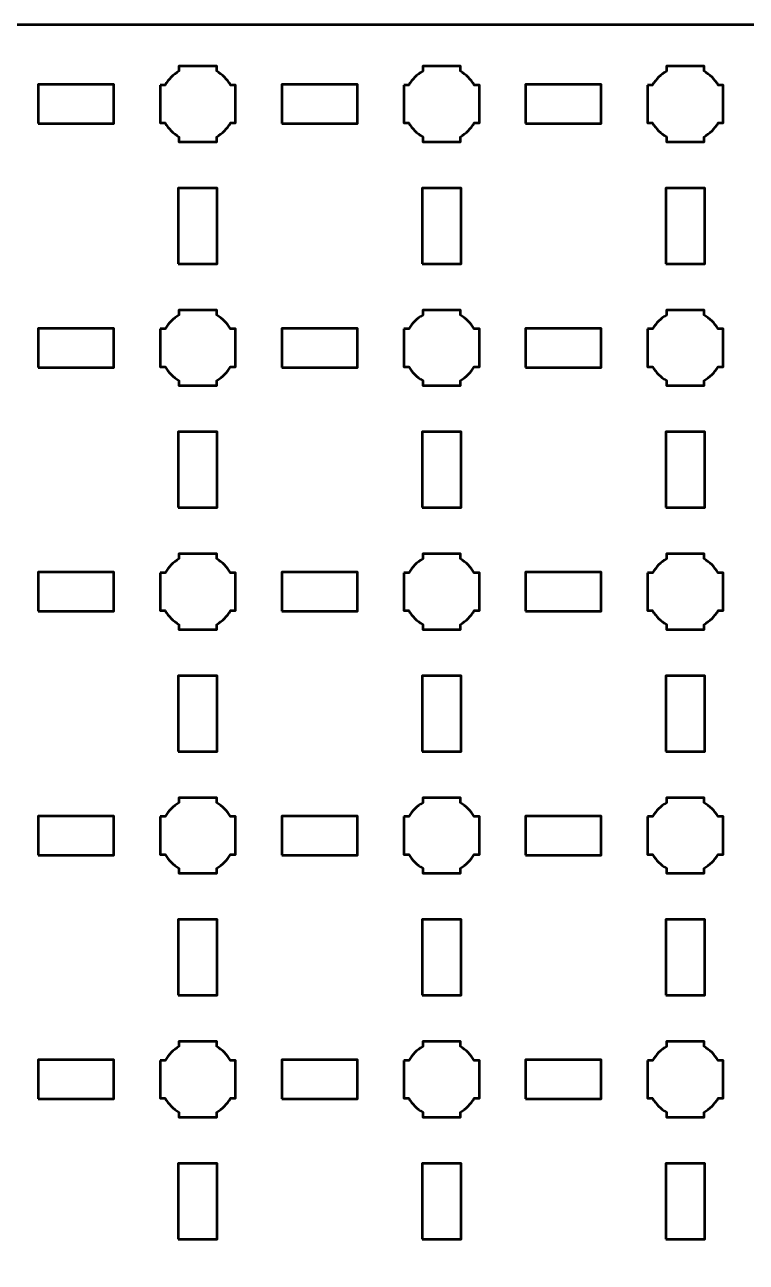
# Model space of a CAD drawing. Header units: centimetres. Extents: x -31.1 to 10.2, y -35.5 to 5.8.
# Drawn here: x -5.92 to 0, y -4.35 to 5.8 of the extents above; entities that cross this region are included whole.
import ezdxf

# ---------------------------------------------------------------- set-up
doc = ezdxf.new("R2010")
doc.units = ezdxf.units.CM
doc.header["$MEASUREMENT"] = 0
doc.layers.add('Layer 1', color=7, linetype='Continuous')

msp = doc.modelspace()

# ---------------------------------------------------------------- linework, layer by layer
at = {"layer": 'Layer 1', "color": 250, "lineweight": 53}
for points in [[(-5.81, 4.99), (-5.19, 4.99), (-5.19, 5.31), (-5.81, 5.31), (-5.81, 4.99)], [(-3.81, 4.99), (-3.19, 4.99), (-3.19, 5.31), (-3.81, 5.31), (-3.81, 4.99)], [(-1.81, 4.99), (-1.19, 4.99), (-1.19, 5.31), (-1.81, 5.31), (-1.81, 4.99)], [(-4.66, 3.84), (-4.34, 3.84), (-4.34, 4.46), (-4.66, 4.46), (-4.66, 3.84)], [(-2.66, 3.84), (-2.34, 3.84), (-2.34, 4.46), (-2.66, 4.46), (-2.66, 3.84)], [(-0.66, 3.84), (-0.34, 3.84), (-0.34, 4.46), (-0.66, 4.46), (-0.66, 3.84)], [(-5.81, 2.99), (-5.19, 2.99), (-5.19, 3.31), (-5.81, 3.31), (-5.81, 2.99)], [(-3.81, 2.99), (-3.19, 2.99), (-3.19, 3.31), (-3.81, 3.31), (-3.81, 2.99)], [(-1.81, 2.99), (-1.19, 2.99), (-1.19, 3.31), (-1.81, 3.31), (-1.81, 2.99)], [(-4.66, 1.84), (-4.34, 1.84), (-4.34, 2.46), (-4.66, 2.46), (-4.66, 1.84)], [(-2.66, 1.84), (-2.34, 1.84), (-2.34, 2.46), (-2.66, 2.46), (-2.66, 1.84)], [(-0.66, 1.84), (-0.34, 1.84), (-0.34, 2.46), (-0.66, 2.46), (-0.66, 1.84)], [(-5.81, 0.99), (-5.19, 0.99), (-5.19, 1.31), (-5.81, 1.31), (-5.81, 0.99)], [(-3.81, 0.99), (-3.19, 0.99), (-3.19, 1.31), (-3.81, 1.31), (-3.81, 0.99)], [(-1.81, 0.99), (-1.19, 0.99), (-1.19, 1.31), (-1.81, 1.31), (-1.81, 0.99)], [(-4.66, -0.16), (-4.34, -0.16), (-4.34, 0.46), (-4.66, 0.46), (-4.66, -0.16)], [(-2.66, -0.16), (-2.34, -0.16), (-2.34, 0.46), (-2.66, 0.46), (-2.66, -0.16)], [(-0.66, -0.16), (-0.34, -0.16), (-0.34, 0.46), (-0.66, 0.46), (-0.66, -0.16)], [(-5.81, -1.01), (-5.19, -1.01), (-5.19, -0.69), (-5.81, -0.69), (-5.81, -1.01)], [(-3.81, -1.01), (-3.19, -1.01), (-3.19, -0.69), (-3.81, -0.69), (-3.81, -1.01)], [(-1.81, -1.01), (-1.19, -1.01), (-1.19, -0.69), (-1.81, -0.69), (-1.81, -1.01)], [(-4.66, -2.16), (-4.34, -2.16), (-4.34, -1.54), (-4.66, -1.54), (-4.66, -2.16)], [(-2.66, -2.16), (-2.34, -2.16), (-2.34, -1.54), (-2.66, -1.54), (-2.66, -2.16)], [(-0.66, -2.16), (-0.34, -2.16), (-0.34, -1.54), (-0.66, -1.54), (-0.66, -2.16)], [(-5.81, -3.01), (-5.19, -3.01), (-5.19, -2.69), (-5.81, -2.69), (-5.81, -3.01)], [(-3.81, -3.01), (-3.19, -3.01), (-3.19, -2.69), (-3.81, -2.69), (-3.81, -3.01)], [(-1.81, -3.01), (-1.19, -3.01), (-1.19, -2.69), (-1.81, -2.69), (-1.81, -3.01)], [(-4.66, -4.16), (-4.34, -4.16), (-4.34, -3.54), (-4.66, -3.54), (-4.66, -4.16)], [(-2.66, -4.16), (-2.34, -4.16), (-2.34, -3.54), (-2.66, -3.54), (-2.66, -4.16)], [(-0.66, -4.16), (-0.34, -4.16), (-0.34, -3.54), (-0.66, -3.54), (-0.66, -4.16)]]:
    msp.add_lwpolyline(points, close=True, dxfattribs=at)
msp.add_open_spline([(-31.15, -35), (-31.15, -35), (-31.15, 5.3), (-31.15, 5.3), (-31.15, 5.3), (-31.15, 5.57609), (-30.92609, 5.8), (-30.65, 5.8), (-30.65, 5.8), (-30.65, 5.8), (9.65, 5.8), (9.65, 5.8), (9.65, 5.8), (9.92609, 5.8), (10.15, 5.57609), (10.15, 5.3), (10.15, 5.3), (10.15, 5.3), (10.15, -35), (10.15, -35), (10.15, -35), (10.15, -35.27609), (9.92609, -35.5), (9.65, -35.5), (9.65, -35.5), (9.65, -35.5), (-30.65, -35.5), (-30.65, -35.5), (-30.65, -35.5), (-30.92609, -35.5), (-31.15, -35.27609), (-31.15, -35)], degree=3, knots=[0, 0, 0, 0, 0.125, 0.125, 0.125, 0.125, 0.25, 0.25, 0.25, 0.25, 0.375, 0.375, 0.375, 0.375, 0.5, 0.5, 0.5, 0.5, 0.625, 0.625, 0.625, 0.625, 0.75, 0.75, 0.75, 0.75, 0.875, 0.875, 0.875, 0.875, 1, 1, 1, 1], dxfattribs=at)
at = {"layer": 'Layer 1', "lineweight": 53}
for points in [[(-4.81, 5.305), (-4.81, 5.305), (-4.76851, 5.305), (-4.76851, 5.305), (-4.76851, 5.305), (-4.74128, 5.35205), (-4.70205, 5.39128), (-4.655, 5.41851), (-4.655, 5.41851), (-4.655, 5.41851), (-4.655, 5.46), (-4.655, 5.46), (-4.655, 5.46), (-4.655, 5.46), (-4.5, 5.46), (-4.5, 5.46), (-4.5, 5.46), (-4.5, 5.46), (-4.345, 5.46), (-4.345, 5.46), (-4.345, 5.46), (-4.345, 5.46), (-4.345, 5.41851), (-4.345, 5.41851), (-4.345, 5.41851), (-4.29795, 5.39128), (-4.25872, 5.35205), (-4.23149, 5.305), (-4.23149, 5.305), (-4.23149, 5.305), (-4.19, 5.305), (-4.19, 5.305), (-4.19, 5.305), (-4.19, 5.305), (-4.19, 5.15), (-4.19, 5.15), (-4.19, 5.15), (-4.19, 5.15), (-4.19, 4.995), (-4.19, 4.995), (-4.19, 4.995), (-4.19, 4.995), (-4.23149, 4.995), (-4.23149, 4.995), (-4.23149, 4.995), (-4.25872, 4.94795), (-4.29795, 4.90872), (-4.345, 4.88149), (-4.345, 4.88149), (-4.345, 4.88149), (-4.345, 4.84), (-4.345, 4.84), (-4.345, 4.84), (-4.345, 4.84), (-4.5, 4.84), (-4.5, 4.84), (-4.5, 4.84), (-4.5, 4.84), (-4.655, 4.84), (-4.655, 4.84), (-4.655, 4.84), (-4.655, 4.84), (-4.655, 4.88149), (-4.655, 4.88149), (-4.655, 4.88149), (-4.70205, 4.90872), (-4.74128, 4.94795), (-4.76851, 4.995), (-4.76851, 4.995), (-4.76851, 4.995), (-4.81, 4.995), (-4.81, 4.995), (-4.81, 4.995), (-4.81, 4.995), (-4.81, 5.15), (-4.81, 5.15), (-4.81, 5.15), (-4.81, 5.15), (-4.81, 5.305), (-4.81, 5.305)], [(-2.81, 5.305), (-2.81, 5.305), (-2.76851, 5.305), (-2.76851, 5.305), (-2.76851, 5.305), (-2.74128, 5.35205), (-2.70205, 5.39128), (-2.655, 5.41851), (-2.655, 5.41851), (-2.655, 5.41851), (-2.655, 5.46), (-2.655, 5.46), (-2.655, 5.46), (-2.655, 5.46), (-2.5, 5.46), (-2.5, 5.46), (-2.5, 5.46), (-2.5, 5.46), (-2.345, 5.46), (-2.345, 5.46), (-2.345, 5.46), (-2.345, 5.46), (-2.345, 5.41851), (-2.345, 5.41851), (-2.345, 5.41851), (-2.29795, 5.39128), (-2.25872, 5.35205), (-2.23149, 5.305), (-2.23149, 5.305), (-2.23149, 5.305), (-2.19, 5.305), (-2.19, 5.305), (-2.19, 5.305), (-2.19, 5.305), (-2.19, 5.15), (-2.19, 5.15), (-2.19, 5.15), (-2.19, 5.15), (-2.19, 4.995), (-2.19, 4.995), (-2.19, 4.995), (-2.19, 4.995), (-2.23149, 4.995), (-2.23149, 4.995), (-2.23149, 4.995), (-2.25872, 4.94795), (-2.29795, 4.90872), (-2.345, 4.88149), (-2.345, 4.88149), (-2.345, 4.88149), (-2.345, 4.84), (-2.345, 4.84), (-2.345, 4.84), (-2.345, 4.84), (-2.5, 4.84), (-2.5, 4.84), (-2.5, 4.84), (-2.5, 4.84), (-2.655, 4.84), (-2.655, 4.84), (-2.655, 4.84), (-2.655, 4.84), (-2.655, 4.88149), (-2.655, 4.88149), (-2.655, 4.88149), (-2.70205, 4.90872), (-2.74128, 4.94795), (-2.76851, 4.995), (-2.76851, 4.995), (-2.76851, 4.995), (-2.81, 4.995), (-2.81, 4.995), (-2.81, 4.995), (-2.81, 4.995), (-2.81, 5.15), (-2.81, 5.15), (-2.81, 5.15), (-2.81, 5.15), (-2.81, 5.305), (-2.81, 5.305)], [(-0.81, 5.305), (-0.81, 5.305), (-0.76851, 5.305), (-0.76851, 5.305), (-0.76851, 5.305), (-0.74128, 5.35205), (-0.70205, 5.39128), (-0.655, 5.41851), (-0.655, 5.41851), (-0.655, 5.41851), (-0.655, 5.46), (-0.655, 5.46), (-0.655, 5.46), (-0.655, 5.46), (-0.5, 5.46), (-0.5, 5.46), (-0.5, 5.46), (-0.5, 5.46), (-0.345, 5.46), (-0.345, 5.46), (-0.345, 5.46), (-0.345, 5.46), (-0.345, 5.41851), (-0.345, 5.41851), (-0.345, 5.41851), (-0.29795, 5.39128), (-0.25872, 5.35205), (-0.23149, 5.305), (-0.23149, 5.305), (-0.23149, 5.305), (-0.19, 5.305), (-0.19, 5.305), (-0.19, 5.305), (-0.19, 5.305), (-0.19, 5.15), (-0.19, 5.15), (-0.19, 5.15), (-0.19, 5.15), (-0.19, 4.995), (-0.19, 4.995), (-0.19, 4.995), (-0.19, 4.995), (-0.23149, 4.995), (-0.23149, 4.995), (-0.23149, 4.995), (-0.25872, 4.94795), (-0.29795, 4.90872), (-0.345, 4.88149), (-0.345, 4.88149), (-0.345, 4.88149), (-0.345, 4.84), (-0.345, 4.84), (-0.345, 4.84), (-0.345, 4.84), (-0.5, 4.84), (-0.5, 4.84), (-0.5, 4.84), (-0.5, 4.84), (-0.655, 4.84), (-0.655, 4.84), (-0.655, 4.84), (-0.655, 4.84), (-0.655, 4.88149), (-0.655, 4.88149), (-0.655, 4.88149), (-0.70205, 4.90872), (-0.74128, 4.94795), (-0.76851, 4.995), (-0.76851, 4.995), (-0.76851, 4.995), (-0.81, 4.995), (-0.81, 4.995), (-0.81, 4.995), (-0.81, 4.995), (-0.81, 5.15), (-0.81, 5.15), (-0.81, 5.15), (-0.81, 5.15), (-0.81, 5.305), (-0.81, 5.305)], [(-4.81, 3.305), (-4.81, 3.305), (-4.76851, 3.305), (-4.76851, 3.305), (-4.76851, 3.305), (-4.74128, 3.35205), (-4.70205, 3.39128), (-4.655, 3.41851), (-4.655, 3.41851), (-4.655, 3.41851), (-4.655, 3.46), (-4.655, 3.46), (-4.655, 3.46), (-4.655, 3.46), (-4.5, 3.46), (-4.5, 3.46), (-4.5, 3.46), (-4.5, 3.46), (-4.345, 3.46), (-4.345, 3.46), (-4.345, 3.46), (-4.345, 3.46), (-4.345, 3.41851), (-4.345, 3.41851), (-4.345, 3.41851), (-4.29795, 3.39128), (-4.25872, 3.35205), (-4.23149, 3.305), (-4.23149, 3.305), (-4.23149, 3.305), (-4.19, 3.305), (-4.19, 3.305), (-4.19, 3.305), (-4.19, 3.305), (-4.19, 3.15), (-4.19, 3.15), (-4.19, 3.15), (-4.19, 3.15), (-4.19, 2.995), (-4.19, 2.995), (-4.19, 2.995), (-4.19, 2.995), (-4.23149, 2.995), (-4.23149, 2.995), (-4.23149, 2.995), (-4.25872, 2.94795), (-4.29795, 2.90872), (-4.345, 2.88149), (-4.345, 2.88149), (-4.345, 2.88149), (-4.345, 2.84), (-4.345, 2.84), (-4.345, 2.84), (-4.345, 2.84), (-4.5, 2.84), (-4.5, 2.84), (-4.5, 2.84), (-4.5, 2.84), (-4.655, 2.84), (-4.655, 2.84), (-4.655, 2.84), (-4.655, 2.84), (-4.655, 2.88149), (-4.655, 2.88149), (-4.655, 2.88149), (-4.70205, 2.90872), (-4.74128, 2.94795), (-4.76851, 2.995), (-4.76851, 2.995), (-4.76851, 2.995), (-4.81, 2.995), (-4.81, 2.995), (-4.81, 2.995), (-4.81, 2.995), (-4.81, 3.15), (-4.81, 3.15), (-4.81, 3.15), (-4.81, 3.15), (-4.81, 3.305), (-4.81, 3.305)], [(-2.81, 3.305), (-2.81, 3.305), (-2.76851, 3.305), (-2.76851, 3.305), (-2.76851, 3.305), (-2.74128, 3.35205), (-2.70205, 3.39128), (-2.655, 3.41851), (-2.655, 3.41851), (-2.655, 3.41851), (-2.655, 3.46), (-2.655, 3.46), (-2.655, 3.46), (-2.655, 3.46), (-2.5, 3.46), (-2.5, 3.46), (-2.5, 3.46), (-2.5, 3.46), (-2.345, 3.46), (-2.345, 3.46), (-2.345, 3.46), (-2.345, 3.46), (-2.345, 3.41851), (-2.345, 3.41851), (-2.345, 3.41851), (-2.29795, 3.39128), (-2.25872, 3.35205), (-2.23149, 3.305), (-2.23149, 3.305), (-2.23149, 3.305), (-2.19, 3.305), (-2.19, 3.305), (-2.19, 3.305), (-2.19, 3.305), (-2.19, 3.15), (-2.19, 3.15), (-2.19, 3.15), (-2.19, 3.15), (-2.19, 2.995), (-2.19, 2.995), (-2.19, 2.995), (-2.19, 2.995), (-2.23149, 2.995), (-2.23149, 2.995), (-2.23149, 2.995), (-2.25872, 2.94795), (-2.29795, 2.90872), (-2.345, 2.88149), (-2.345, 2.88149), (-2.345, 2.88149), (-2.345, 2.84), (-2.345, 2.84), (-2.345, 2.84), (-2.345, 2.84), (-2.5, 2.84), (-2.5, 2.84), (-2.5, 2.84), (-2.5, 2.84), (-2.655, 2.84), (-2.655, 2.84), (-2.655, 2.84), (-2.655, 2.84), (-2.655, 2.88149), (-2.655, 2.88149), (-2.655, 2.88149), (-2.70205, 2.90872), (-2.74128, 2.94795), (-2.76851, 2.995), (-2.76851, 2.995), (-2.76851, 2.995), (-2.81, 2.995), (-2.81, 2.995), (-2.81, 2.995), (-2.81, 2.995), (-2.81, 3.15), (-2.81, 3.15), (-2.81, 3.15), (-2.81, 3.15), (-2.81, 3.305), (-2.81, 3.305)], [(-0.81, 3.305), (-0.81, 3.305), (-0.76851, 3.305), (-0.76851, 3.305), (-0.76851, 3.305), (-0.74128, 3.35205), (-0.70205, 3.39128), (-0.655, 3.41851), (-0.655, 3.41851), (-0.655, 3.41851), (-0.655, 3.46), (-0.655, 3.46), (-0.655, 3.46), (-0.655, 3.46), (-0.5, 3.46), (-0.5, 3.46), (-0.5, 3.46), (-0.5, 3.46), (-0.345, 3.46), (-0.345, 3.46), (-0.345, 3.46), (-0.345, 3.46), (-0.345, 3.41851), (-0.345, 3.41851), (-0.345, 3.41851), (-0.29795, 3.39128), (-0.25872, 3.35205), (-0.23149, 3.305), (-0.23149, 3.305), (-0.23149, 3.305), (-0.19, 3.305), (-0.19, 3.305), (-0.19, 3.305), (-0.19, 3.305), (-0.19, 3.15), (-0.19, 3.15), (-0.19, 3.15), (-0.19, 3.15), (-0.19, 2.995), (-0.19, 2.995), (-0.19, 2.995), (-0.19, 2.995), (-0.23149, 2.995), (-0.23149, 2.995), (-0.23149, 2.995), (-0.25872, 2.94795), (-0.29795, 2.90872), (-0.345, 2.88149), (-0.345, 2.88149), (-0.345, 2.88149), (-0.345, 2.84), (-0.345, 2.84), (-0.345, 2.84), (-0.345, 2.84), (-0.5, 2.84), (-0.5, 2.84), (-0.5, 2.84), (-0.5, 2.84), (-0.655, 2.84), (-0.655, 2.84), (-0.655, 2.84), (-0.655, 2.84), (-0.655, 2.88149), (-0.655, 2.88149), (-0.655, 2.88149), (-0.70205, 2.90872), (-0.74128, 2.94795), (-0.76851, 2.995), (-0.76851, 2.995), (-0.76851, 2.995), (-0.81, 2.995), (-0.81, 2.995), (-0.81, 2.995), (-0.81, 2.995), (-0.81, 3.15), (-0.81, 3.15), (-0.81, 3.15), (-0.81, 3.15), (-0.81, 3.305), (-0.81, 3.305)], [(-4.81, 1.305), (-4.81, 1.305), (-4.76851, 1.305), (-4.76851, 1.305), (-4.76851, 1.305), (-4.74128, 1.35205), (-4.70205, 1.39128), (-4.655, 1.41851), (-4.655, 1.41851), (-4.655, 1.41851), (-4.655, 1.46), (-4.655, 1.46), (-4.655, 1.46), (-4.655, 1.46), (-4.5, 1.46), (-4.5, 1.46), (-4.5, 1.46), (-4.5, 1.46), (-4.345, 1.46), (-4.345, 1.46), (-4.345, 1.46), (-4.345, 1.46), (-4.345, 1.41851), (-4.345, 1.41851), (-4.345, 1.41851), (-4.29795, 1.39128), (-4.25872, 1.35205), (-4.23149, 1.305), (-4.23149, 1.305), (-4.23149, 1.305), (-4.19, 1.305), (-4.19, 1.305), (-4.19, 1.305), (-4.19, 1.305), (-4.19, 1.15), (-4.19, 1.15), (-4.19, 1.15), (-4.19, 1.15), (-4.19, 0.995), (-4.19, 0.995), (-4.19, 0.995), (-4.19, 0.995), (-4.23149, 0.995), (-4.23149, 0.995), (-4.23149, 0.995), (-4.25872, 0.94795), (-4.29795, 0.90872), (-4.345, 0.88149), (-4.345, 0.88149), (-4.345, 0.88149), (-4.345, 0.84), (-4.345, 0.84), (-4.345, 0.84), (-4.345, 0.84), (-4.5, 0.84), (-4.5, 0.84), (-4.5, 0.84), (-4.5, 0.84), (-4.655, 0.84), (-4.655, 0.84), (-4.655, 0.84), (-4.655, 0.84), (-4.655, 0.88149), (-4.655, 0.88149), (-4.655, 0.88149), (-4.70205, 0.90872), (-4.74128, 0.94795), (-4.76851, 0.995), (-4.76851, 0.995), (-4.76851, 0.995), (-4.81, 0.995), (-4.81, 0.995), (-4.81, 0.995), (-4.81, 0.995), (-4.81, 1.15), (-4.81, 1.15), (-4.81, 1.15), (-4.81, 1.15), (-4.81, 1.305), (-4.81, 1.305)], [(-2.81, 1.305), (-2.81, 1.305), (-2.76851, 1.305), (-2.76851, 1.305), (-2.76851, 1.305), (-2.74128, 1.35205), (-2.70205, 1.39128), (-2.655, 1.41851), (-2.655, 1.41851), (-2.655, 1.41851), (-2.655, 1.46), (-2.655, 1.46), (-2.655, 1.46), (-2.655, 1.46), (-2.5, 1.46), (-2.5, 1.46), (-2.5, 1.46), (-2.5, 1.46), (-2.345, 1.46), (-2.345, 1.46), (-2.345, 1.46), (-2.345, 1.46), (-2.345, 1.41851), (-2.345, 1.41851), (-2.345, 1.41851), (-2.29795, 1.39128), (-2.25872, 1.35205), (-2.23149, 1.305), (-2.23149, 1.305), (-2.23149, 1.305), (-2.19, 1.305), (-2.19, 1.305), (-2.19, 1.305), (-2.19, 1.305), (-2.19, 1.15), (-2.19, 1.15), (-2.19, 1.15), (-2.19, 1.15), (-2.19, 0.995), (-2.19, 0.995), (-2.19, 0.995), (-2.19, 0.995), (-2.23149, 0.995), (-2.23149, 0.995), (-2.23149, 0.995), (-2.25872, 0.94795), (-2.29795, 0.90872), (-2.345, 0.88149), (-2.345, 0.88149), (-2.345, 0.88149), (-2.345, 0.84), (-2.345, 0.84), (-2.345, 0.84), (-2.345, 0.84), (-2.5, 0.84), (-2.5, 0.84), (-2.5, 0.84), (-2.5, 0.84), (-2.655, 0.84), (-2.655, 0.84), (-2.655, 0.84), (-2.655, 0.84), (-2.655, 0.88149), (-2.655, 0.88149), (-2.655, 0.88149), (-2.70205, 0.90872), (-2.74128, 0.94795), (-2.76851, 0.995), (-2.76851, 0.995), (-2.76851, 0.995), (-2.81, 0.995), (-2.81, 0.995), (-2.81, 0.995), (-2.81, 0.995), (-2.81, 1.15), (-2.81, 1.15), (-2.81, 1.15), (-2.81, 1.15), (-2.81, 1.305), (-2.81, 1.305)], [(-0.81, 1.305), (-0.81, 1.305), (-0.76851, 1.305), (-0.76851, 1.305), (-0.76851, 1.305), (-0.74128, 1.35205), (-0.70205, 1.39128), (-0.655, 1.41851), (-0.655, 1.41851), (-0.655, 1.41851), (-0.655, 1.46), (-0.655, 1.46), (-0.655, 1.46), (-0.655, 1.46), (-0.5, 1.46), (-0.5, 1.46), (-0.5, 1.46), (-0.5, 1.46), (-0.345, 1.46), (-0.345, 1.46), (-0.345, 1.46), (-0.345, 1.46), (-0.345, 1.41851), (-0.345, 1.41851), (-0.345, 1.41851), (-0.29795, 1.39128), (-0.25872, 1.35205), (-0.23149, 1.305), (-0.23149, 1.305), (-0.23149, 1.305), (-0.19, 1.305), (-0.19, 1.305), (-0.19, 1.305), (-0.19, 1.305), (-0.19, 1.15), (-0.19, 1.15), (-0.19, 1.15), (-0.19, 1.15), (-0.19, 0.995), (-0.19, 0.995), (-0.19, 0.995), (-0.19, 0.995), (-0.23149, 0.995), (-0.23149, 0.995), (-0.23149, 0.995), (-0.25872, 0.94795), (-0.29795, 0.90872), (-0.345, 0.88149), (-0.345, 0.88149), (-0.345, 0.88149), (-0.345, 0.84), (-0.345, 0.84), (-0.345, 0.84), (-0.345, 0.84), (-0.5, 0.84), (-0.5, 0.84), (-0.5, 0.84), (-0.5, 0.84), (-0.655, 0.84), (-0.655, 0.84), (-0.655, 0.84), (-0.655, 0.84), (-0.655, 0.88149), (-0.655, 0.88149), (-0.655, 0.88149), (-0.70205, 0.90872), (-0.74128, 0.94795), (-0.76851, 0.995), (-0.76851, 0.995), (-0.76851, 0.995), (-0.81, 0.995), (-0.81, 0.995), (-0.81, 0.995), (-0.81, 0.995), (-0.81, 1.15), (-0.81, 1.15), (-0.81, 1.15), (-0.81, 1.15), (-0.81, 1.305), (-0.81, 1.305)], [(-4.81, -0.695), (-4.81, -0.695), (-4.76851, -0.695), (-4.76851, -0.695), (-4.76851, -0.695), (-4.74128, -0.64795), (-4.70205, -0.60872), (-4.655, -0.58149), (-4.655, -0.58149), (-4.655, -0.58149), (-4.655, -0.54), (-4.655, -0.54), (-4.655, -0.54), (-4.655, -0.54), (-4.5, -0.54), (-4.5, -0.54), (-4.5, -0.54), (-4.5, -0.54), (-4.345, -0.54), (-4.345, -0.54), (-4.345, -0.54), (-4.345, -0.54), (-4.345, -0.58149), (-4.345, -0.58149), (-4.345, -0.58149), (-4.29795, -0.60872), (-4.25872, -0.64795), (-4.23149, -0.695), (-4.23149, -0.695), (-4.23149, -0.695), (-4.19, -0.695), (-4.19, -0.695), (-4.19, -0.695), (-4.19, -0.695), (-4.19, -0.85), (-4.19, -0.85), (-4.19, -0.85), (-4.19, -0.85), (-4.19, -1.005), (-4.19, -1.005), (-4.19, -1.005), (-4.19, -1.005), (-4.23149, -1.005), (-4.23149, -1.005), (-4.23149, -1.005), (-4.25872, -1.05205), (-4.29795, -1.09128), (-4.345, -1.11851), (-4.345, -1.11851), (-4.345, -1.11851), (-4.345, -1.16), (-4.345, -1.16), (-4.345, -1.16), (-4.345, -1.16), (-4.5, -1.16), (-4.5, -1.16), (-4.5, -1.16), (-4.5, -1.16), (-4.655, -1.16), (-4.655, -1.16), (-4.655, -1.16), (-4.655, -1.16), (-4.655, -1.11851), (-4.655, -1.11851), (-4.655, -1.11851), (-4.70205, -1.09128), (-4.74128, -1.05205), (-4.76851, -1.005), (-4.76851, -1.005), (-4.76851, -1.005), (-4.81, -1.005), (-4.81, -1.005), (-4.81, -1.005), (-4.81, -1.005), (-4.81, -0.85), (-4.81, -0.85), (-4.81, -0.85), (-4.81, -0.85), (-4.81, -0.695), (-4.81, -0.695)], [(-2.81, -0.695), (-2.81, -0.695), (-2.76851, -0.695), (-2.76851, -0.695), (-2.76851, -0.695), (-2.74128, -0.64795), (-2.70205, -0.60872), (-2.655, -0.58149), (-2.655, -0.58149), (-2.655, -0.58149), (-2.655, -0.54), (-2.655, -0.54), (-2.655, -0.54), (-2.655, -0.54), (-2.5, -0.54), (-2.5, -0.54), (-2.5, -0.54), (-2.5, -0.54), (-2.345, -0.54), (-2.345, -0.54), (-2.345, -0.54), (-2.345, -0.54), (-2.345, -0.58149), (-2.345, -0.58149), (-2.345, -0.58149), (-2.29795, -0.60872), (-2.25872, -0.64795), (-2.23149, -0.695), (-2.23149, -0.695), (-2.23149, -0.695), (-2.19, -0.695), (-2.19, -0.695), (-2.19, -0.695), (-2.19, -0.695), (-2.19, -0.85), (-2.19, -0.85), (-2.19, -0.85), (-2.19, -0.85), (-2.19, -1.005), (-2.19, -1.005), (-2.19, -1.005), (-2.19, -1.005), (-2.23149, -1.005), (-2.23149, -1.005), (-2.23149, -1.005), (-2.25872, -1.05205), (-2.29795, -1.09128), (-2.345, -1.11851), (-2.345, -1.11851), (-2.345, -1.11851), (-2.345, -1.16), (-2.345, -1.16), (-2.345, -1.16), (-2.345, -1.16), (-2.5, -1.16), (-2.5, -1.16), (-2.5, -1.16), (-2.5, -1.16), (-2.655, -1.16), (-2.655, -1.16), (-2.655, -1.16), (-2.655, -1.16), (-2.655, -1.11851), (-2.655, -1.11851), (-2.655, -1.11851), (-2.70205, -1.09128), (-2.74128, -1.05205), (-2.76851, -1.005), (-2.76851, -1.005), (-2.76851, -1.005), (-2.81, -1.005), (-2.81, -1.005), (-2.81, -1.005), (-2.81, -1.005), (-2.81, -0.85), (-2.81, -0.85), (-2.81, -0.85), (-2.81, -0.85), (-2.81, -0.695), (-2.81, -0.695)], [(-0.81, -0.695), (-0.81, -0.695), (-0.76851, -0.695), (-0.76851, -0.695), (-0.76851, -0.695), (-0.74128, -0.64795), (-0.70205, -0.60872), (-0.655, -0.58149), (-0.655, -0.58149), (-0.655, -0.58149), (-0.655, -0.54), (-0.655, -0.54), (-0.655, -0.54), (-0.655, -0.54), (-0.5, -0.54), (-0.5, -0.54), (-0.5, -0.54), (-0.5, -0.54), (-0.345, -0.54), (-0.345, -0.54), (-0.345, -0.54), (-0.345, -0.54), (-0.345, -0.58149), (-0.345, -0.58149), (-0.345, -0.58149), (-0.29795, -0.60872), (-0.25872, -0.64795), (-0.23149, -0.695), (-0.23149, -0.695), (-0.23149, -0.695), (-0.19, -0.695), (-0.19, -0.695), (-0.19, -0.695), (-0.19, -0.695), (-0.19, -0.85), (-0.19, -0.85), (-0.19, -0.85), (-0.19, -0.85), (-0.19, -1.005), (-0.19, -1.005), (-0.19, -1.005), (-0.19, -1.005), (-0.23149, -1.005), (-0.23149, -1.005), (-0.23149, -1.005), (-0.25872, -1.05205), (-0.29795, -1.09128), (-0.345, -1.11851), (-0.345, -1.11851), (-0.345, -1.11851), (-0.345, -1.16), (-0.345, -1.16), (-0.345, -1.16), (-0.345, -1.16), (-0.5, -1.16), (-0.5, -1.16), (-0.5, -1.16), (-0.5, -1.16), (-0.655, -1.16), (-0.655, -1.16), (-0.655, -1.16), (-0.655, -1.16), (-0.655, -1.11851), (-0.655, -1.11851), (-0.655, -1.11851), (-0.70205, -1.09128), (-0.74128, -1.05205), (-0.76851, -1.005), (-0.76851, -1.005), (-0.76851, -1.005), (-0.81, -1.005), (-0.81, -1.005), (-0.81, -1.005), (-0.81, -1.005), (-0.81, -0.85), (-0.81, -0.85), (-0.81, -0.85), (-0.81, -0.85), (-0.81, -0.695), (-0.81, -0.695)], [(-4.81, -2.695), (-4.81, -2.695), (-4.76851, -2.695), (-4.76851, -2.695), (-4.76851, -2.695), (-4.74128, -2.64795), (-4.70205, -2.60872), (-4.655, -2.58149), (-4.655, -2.58149), (-4.655, -2.58149), (-4.655, -2.54), (-4.655, -2.54), (-4.655, -2.54), (-4.655, -2.54), (-4.5, -2.54), (-4.5, -2.54), (-4.5, -2.54), (-4.5, -2.54), (-4.345, -2.54), (-4.345, -2.54), (-4.345, -2.54), (-4.345, -2.54), (-4.345, -2.58149), (-4.345, -2.58149), (-4.345, -2.58149), (-4.29795, -2.60872), (-4.25872, -2.64795), (-4.23149, -2.695), (-4.23149, -2.695), (-4.23149, -2.695), (-4.19, -2.695), (-4.19, -2.695), (-4.19, -2.695), (-4.19, -2.695), (-4.19, -2.85), (-4.19, -2.85), (-4.19, -2.85), (-4.19, -2.85), (-4.19, -3.005), (-4.19, -3.005), (-4.19, -3.005), (-4.19, -3.005), (-4.23149, -3.005), (-4.23149, -3.005), (-4.23149, -3.005), (-4.25872, -3.05205), (-4.29795, -3.09128), (-4.345, -3.11851), (-4.345, -3.11851), (-4.345, -3.11851), (-4.345, -3.16), (-4.345, -3.16), (-4.345, -3.16), (-4.345, -3.16), (-4.5, -3.16), (-4.5, -3.16), (-4.5, -3.16), (-4.5, -3.16), (-4.655, -3.16), (-4.655, -3.16), (-4.655, -3.16), (-4.655, -3.16), (-4.655, -3.11851), (-4.655, -3.11851), (-4.655, -3.11851), (-4.70205, -3.09128), (-4.74128, -3.05205), (-4.76851, -3.005), (-4.76851, -3.005), (-4.76851, -3.005), (-4.81, -3.005), (-4.81, -3.005), (-4.81, -3.005), (-4.81, -3.005), (-4.81, -2.85), (-4.81, -2.85), (-4.81, -2.85), (-4.81, -2.85), (-4.81, -2.695), (-4.81, -2.695)], [(-2.81, -2.695), (-2.81, -2.695), (-2.76851, -2.695), (-2.76851, -2.695), (-2.76851, -2.695), (-2.74128, -2.64795), (-2.70205, -2.60872), (-2.655, -2.58149), (-2.655, -2.58149), (-2.655, -2.58149), (-2.655, -2.54), (-2.655, -2.54), (-2.655, -2.54), (-2.655, -2.54), (-2.5, -2.54), (-2.5, -2.54), (-2.5, -2.54), (-2.5, -2.54), (-2.345, -2.54), (-2.345, -2.54), (-2.345, -2.54), (-2.345, -2.54), (-2.345, -2.58149), (-2.345, -2.58149), (-2.345, -2.58149), (-2.29795, -2.60872), (-2.25872, -2.64795), (-2.23149, -2.695), (-2.23149, -2.695), (-2.23149, -2.695), (-2.19, -2.695), (-2.19, -2.695), (-2.19, -2.695), (-2.19, -2.695), (-2.19, -2.85), (-2.19, -2.85), (-2.19, -2.85), (-2.19, -2.85), (-2.19, -3.005), (-2.19, -3.005), (-2.19, -3.005), (-2.19, -3.005), (-2.23149, -3.005), (-2.23149, -3.005), (-2.23149, -3.005), (-2.25872, -3.05205), (-2.29795, -3.09128), (-2.345, -3.11851), (-2.345, -3.11851), (-2.345, -3.11851), (-2.345, -3.16), (-2.345, -3.16), (-2.345, -3.16), (-2.345, -3.16), (-2.5, -3.16), (-2.5, -3.16), (-2.5, -3.16), (-2.5, -3.16), (-2.655, -3.16), (-2.655, -3.16), (-2.655, -3.16), (-2.655, -3.16), (-2.655, -3.11851), (-2.655, -3.11851), (-2.655, -3.11851), (-2.70205, -3.09128), (-2.74128, -3.05205), (-2.76851, -3.005), (-2.76851, -3.005), (-2.76851, -3.005), (-2.81, -3.005), (-2.81, -3.005), (-2.81, -3.005), (-2.81, -3.005), (-2.81, -2.85), (-2.81, -2.85), (-2.81, -2.85), (-2.81, -2.85), (-2.81, -2.695), (-2.81, -2.695)], [(-0.81, -2.695), (-0.81, -2.695), (-0.76851, -2.695), (-0.76851, -2.695), (-0.76851, -2.695), (-0.74128, -2.64795), (-0.70205, -2.60872), (-0.655, -2.58149), (-0.655, -2.58149), (-0.655, -2.58149), (-0.655, -2.54), (-0.655, -2.54), (-0.655, -2.54), (-0.655, -2.54), (-0.5, -2.54), (-0.5, -2.54), (-0.5, -2.54), (-0.5, -2.54), (-0.345, -2.54), (-0.345, -2.54), (-0.345, -2.54), (-0.345, -2.54), (-0.345, -2.58149), (-0.345, -2.58149), (-0.345, -2.58149), (-0.29795, -2.60872), (-0.25872, -2.64795), (-0.23149, -2.695), (-0.23149, -2.695), (-0.23149, -2.695), (-0.19, -2.695), (-0.19, -2.695), (-0.19, -2.695), (-0.19, -2.695), (-0.19, -2.85), (-0.19, -2.85), (-0.19, -2.85), (-0.19, -2.85), (-0.19, -3.005), (-0.19, -3.005), (-0.19, -3.005), (-0.19, -3.005), (-0.23149, -3.005), (-0.23149, -3.005), (-0.23149, -3.005), (-0.25872, -3.05205), (-0.29795, -3.09128), (-0.345, -3.11851), (-0.345, -3.11851), (-0.345, -3.11851), (-0.345, -3.16), (-0.345, -3.16), (-0.345, -3.16), (-0.345, -3.16), (-0.5, -3.16), (-0.5, -3.16), (-0.5, -3.16), (-0.5, -3.16), (-0.655, -3.16), (-0.655, -3.16), (-0.655, -3.16), (-0.655, -3.16), (-0.655, -3.11851), (-0.655, -3.11851), (-0.655, -3.11851), (-0.70205, -3.09128), (-0.74128, -3.05205), (-0.76851, -3.005), (-0.76851, -3.005), (-0.76851, -3.005), (-0.81, -3.005), (-0.81, -3.005), (-0.81, -3.005), (-0.81, -3.005), (-0.81, -2.85), (-0.81, -2.85), (-0.81, -2.85), (-0.81, -2.85), (-0.81, -2.695), (-0.81, -2.695)]]:
    msp.add_open_spline(points, degree=3, knots=[0, 0, 0, 0, 0.05, 0.05, 0.05, 0.05, 0.1, 0.1, 0.1, 0.1, 0.15, 0.15, 0.15, 0.15, 0.2, 0.2, 0.2, 0.2, 0.25, 0.25, 0.25, 0.25, 0.3, 0.3, 0.3, 0.3, 0.35, 0.35, 0.35, 0.35, 0.4, 0.4, 0.4, 0.4, 0.45, 0.45, 0.45, 0.45, 0.5, 0.5, 0.5, 0.5, 0.55, 0.55, 0.55, 0.55, 0.6, 0.6, 0.6, 0.6, 0.65, 0.65, 0.65, 0.65, 0.7, 0.7, 0.7, 0.7, 0.75, 0.75, 0.75, 0.75, 0.8, 0.8, 0.8, 0.8, 0.85, 0.85, 0.85, 0.85, 0.9, 0.9, 0.9, 0.9, 0.95, 0.95, 0.95, 0.95, 1, 1, 1, 1], dxfattribs=at)

doc.saveas('drawing.dxf')
